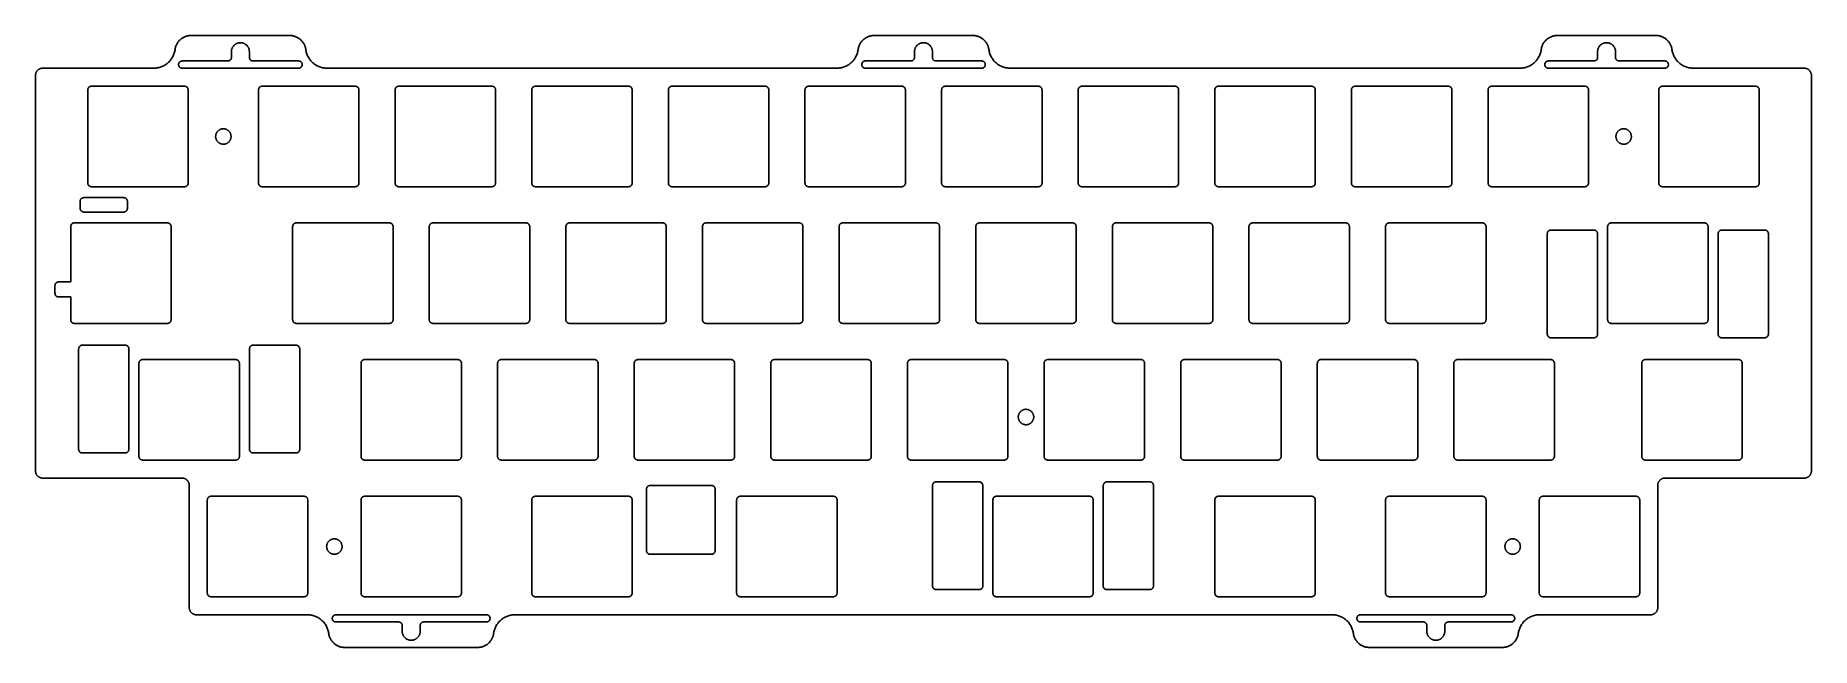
# Model space of a CAD drawing. Header units: millimetres. Extents: x -3282 to -3034, y -19 to 66.
import ezdxf

# ---------------------------------------------------------------- set-up
doc = ezdxf.new("R2010")
doc.units = ezdxf.units.MM
doc.layers.add('默认', color=7, linetype='Continuous', true_color=0xffffff)

msp = doc.modelspace()

# ---------------------------------------------------------------- linework, layer by layer
at = {"layer": '默认'}
for p, q in [((-3275.82, 43.08), (-3275.82, 42.08)), ((-3269.74, 43.58), (-3275.32, 43.58)), ((-3269.24, 42.08), (-3269.24, 43.08)), ((-3275.32, 41.58), (-3269.74, 41.58)), ((-3279.33, 31.34), (-3279.33, 30.24)), ((-3278.28, 31.84), (-3278.83, 31.84)), ((-3278.83, 29.74), (-3278.28, 29.74)), ((-3277.14, 31.84), (-3278.28, 31.84)), ((-3278.28, 29.74), (-3277.14, 29.74))]:
    msp.add_line(p, q, dxfattribs=at)
for points in [[(-3196.85, 2.96), (-3196.85, -5.62)], [(-3187.78, 3.46), (-3196.35, 3.46)], [(-3187.28, -5.62), (-3187.28, 2.96)], [(-3198.85, -11.54), (-3198.85, 1.46)], [(-3170.28, -11.54), (-3170.28, 1.46)], [(-3196.35, -6.12), (-3187.78, -6.12)]]:
    msp.add_lwpolyline(points, dxfattribs=at)
for points, weights in [([(-3262.59, 64.23), (-3262.33, 66.18), (-3260.36, 66.18)], [1, 0.752772652709, 1]), ([(-3246.59, 66.18), (-3244.63, 66.18), (-3244.36, 64.23)], [1, 0.752772652709, 1]), ([(-3167.34, 64.23), (-3167.08, 66.18), (-3165.11, 66.18)], [1, 0.752772652709, 1]), ([(-3151.34, 66.18), (-3149.38, 66.18), (-3149.11, 64.23)], [1, 0.752772652709, 1]), ([(-3072.09, 64.23), (-3071.83, 66.18), (-3069.86, 66.18)], [1, 0.752772652709, 1]), ([(-3056.09, 66.18), (-3054.13, 66.18), (-3053.86, 64.23)], [1, 0.752772652709, 1]), ([(-3265.56, 61.63), (-3262.94, 61.63), (-3262.59, 64.23)], [1, 0.752772652709, 1]), ([(-3254.73, 63.13), (-3254.73, 62.63), (-3255.23, 62.63)], [1, 0.707106781187, 1]), ([(-3251.73, 62.63), (-3252.23, 62.63), (-3252.23, 63.13)], [1, 0.707106781187, 1]), ([(-3244.36, 64.23), (-3244.01, 61.63), (-3241.39, 61.63)], [1, 0.752772652709, 1]), ([(-3170.31, 61.63), (-3167.69, 61.63), (-3167.34, 64.23)], [1, 0.752772652709, 1]), ([(-3159.48, 63.13), (-3159.48, 62.63), (-3159.98, 62.63)], [1, 0.707106781187, 1]), ([(-3156.48, 62.63), (-3156.98, 62.63), (-3156.98, 63.13)], [1, 0.707106781187, 1]), ([(-3149.11, 64.23), (-3148.76, 61.63), (-3146.14, 61.63)], [1, 0.752772652709, 1]), ([(-3075.06, 61.63), (-3072.44, 61.63), (-3072.09, 64.23)], [1, 0.752772652709, 1]), ([(-3064.23, 63.13), (-3064.23, 62.63), (-3064.73, 62.63)], [1, 0.707106781186, 1]), ([(-3061.23, 62.63), (-3061.73, 62.63), (-3061.73, 63.13)], [1, 0.707106781187, 1]), ([(-3053.86, 64.23), (-3053.51, 61.63), (-3050.89, 61.63)], [1, 0.752772652709, 1]), ([(-3282.05, 60.63), (-3282.05, 61.63), (-3281.05, 61.63)], [1, 0.707106781187, 1]), ([(-3035.41, 61.63), (-3034.41, 61.63), (-3034.41, 60.63)], [1, 0.707106781187, 1]), ([(-3274.26, 59.11), (-3274.76, 59.11), (-3274.76, 58.61)], [1, 0.707106781186, 1]), ([(-3260.76, 58.61), (-3260.76, 59.11), (-3261.26, 59.11)], [1, 0.707106781187, 1]), ([(-3250.45, 59.11), (-3250.95, 59.11), (-3250.95, 58.61)], [1, 0.707106781187, 1]), ([(-3236.95, 58.61), (-3236.95, 59.11), (-3237.45, 59.11)], [1, 0.707106781186, 1]), ([(-3231.4, 59.11), (-3231.9, 59.11), (-3231.9, 58.61)], [1, 0.707106781187, 1]), ([(-3217.9, 58.61), (-3217.9, 59.11), (-3218.4, 59.11)], [1, 0.707106781186, 1]), ([(-3212.35, 59.11), (-3212.85, 59.11), (-3212.85, 58.61)], [1, 0.707106781186, 1]), ([(-3198.85, 58.61), (-3198.85, 59.11), (-3199.35, 59.11)], [1, 0.707106781187, 1]), ([(-3193.3, 59.11), (-3193.8, 59.11), (-3193.8, 58.61)], [1, 0.707106781187, 1]), ([(-3179.8, 58.61), (-3179.8, 59.11), (-3180.3, 59.11)], [1, 0.707106781186, 1]), ([(-3174.25, 59.11), (-3174.75, 59.11), (-3174.75, 58.61)], [1, 0.707106781186, 1]), ([(-3160.75, 58.61), (-3160.75, 59.11), (-3161.25, 59.11)], [1, 0.707106781187, 1]), ([(-3155.2, 59.11), (-3155.7, 59.11), (-3155.7, 58.61)], [1, 0.707106781186, 1]), ([(-3141.7, 58.61), (-3141.7, 59.11), (-3142.2, 59.11)], [1, 0.707106781186, 1]), ([(-3136.15, 59.11), (-3136.65, 59.11), (-3136.65, 58.61)], [1, 0.707106781187, 1]), ([(-3122.65, 58.61), (-3122.65, 59.11), (-3123.15, 59.11)], [1, 0.707106781187, 1]), ([(-3117.1, 59.11), (-3117.6, 59.11), (-3117.6, 58.61)], [1, 0.707106781186, 1]), ([(-3103.6, 58.61), (-3103.6, 59.11), (-3104.1, 59.11)], [1, 0.707106781186, 1]), ([(-3098.05, 59.11), (-3098.55, 59.11), (-3098.55, 58.61)], [1, 0.707106781186, 1]), ([(-3084.55, 58.61), (-3084.55, 59.11), (-3085.05, 59.11)], [1, 0.707106781186, 1]), ([(-3079, 59.11), (-3079.5, 59.11), (-3079.5, 58.61)], [1, 0.707106781186, 1]), ([(-3065.5, 58.61), (-3065.5, 59.11), (-3066, 59.11)], [1, 0.707106781186, 1]), ([(-3055.19, 59.11), (-3055.69, 59.11), (-3055.69, 58.61)], [1, 0.707106781186, 1]), ([(-3041.69, 58.61), (-3041.69, 59.11), (-3042.19, 59.11)], [1, 0.707106781186, 1]), ([(-3274.76, 45.61), (-3274.76, 45.11), (-3274.26, 45.11)], [1, 0.707106781186, 1]), ([(-3261.26, 45.11), (-3260.76, 45.11), (-3260.76, 45.61)], [1, 0.707106781187, 1]), ([(-3250.95, 45.61), (-3250.95, 45.11), (-3250.45, 45.11)], [1, 0.707106781187, 1]), ([(-3237.45, 45.11), (-3236.95, 45.11), (-3236.95, 45.61)], [1, 0.707106781187, 1]), ([(-3231.9, 45.61), (-3231.9, 45.11), (-3231.4, 45.11)], [1, 0.707106781186, 1]), ([(-3218.4, 45.11), (-3217.9, 45.11), (-3217.9, 45.61)], [1, 0.707106781187, 1]), ([(-3212.85, 45.61), (-3212.85, 45.11), (-3212.35, 45.11)], [1, 0.707106781187, 1]), ([(-3199.35, 45.11), (-3198.85, 45.11), (-3198.85, 45.61)], [1, 0.707106781186, 1]), ([(-3193.8, 45.61), (-3193.8, 45.11), (-3193.3, 45.11)], [1, 0.707106781186, 1]), ([(-3180.3, 45.11), (-3179.8, 45.11), (-3179.8, 45.61)], [1, 0.707106781187, 1]), ([(-3174.75, 45.61), (-3174.75, 45.11), (-3174.25, 45.11)], [1, 0.707106781187, 1]), ([(-3161.25, 45.11), (-3160.75, 45.11), (-3160.75, 45.61)], [1, 0.707106781187, 1]), ([(-3155.7, 45.61), (-3155.7, 45.11), (-3155.2, 45.11)], [1, 0.707106781186, 1]), ([(-3142.2, 45.11), (-3141.7, 45.11), (-3141.7, 45.61)], [1, 0.707106781186, 1]), ([(-3136.65, 45.61), (-3136.65, 45.11), (-3136.15, 45.11)], [1, 0.707106781187, 1]), ([(-3123.15, 45.11), (-3122.65, 45.11), (-3122.65, 45.61)], [1, 0.707106781187, 1]), ([(-3117.6, 45.61), (-3117.6, 45.11), (-3117.1, 45.11)], [1, 0.707106781186, 1]), ([(-3104.1, 45.11), (-3103.6, 45.11), (-3103.6, 45.61)], [1, 0.707106781187, 1]), ([(-3098.55, 45.61), (-3098.55, 45.11), (-3098.05, 45.11)], [1, 0.707106781186, 1]), ([(-3085.05, 45.11), (-3084.55, 45.11), (-3084.55, 45.61)], [1, 0.707106781186, 1]), ([(-3079.5, 45.61), (-3079.5, 45.11), (-3079, 45.11)], [1, 0.707106781187, 1]), ([(-3066, 45.11), (-3065.5, 45.11), (-3065.5, 45.61)], [1, 0.707106781186, 1]), ([(-3055.69, 45.61), (-3055.69, 45.11), (-3055.19, 45.11)], [1, 0.707106781187, 1]), ([(-3042.19, 45.11), (-3041.69, 45.11), (-3041.69, 45.61)], [1, 0.707106781186, 1]), ([(-3275.32, 43.58), (-3275.82, 43.58), (-3275.82, 43.08)], [1, 0.707106781187, 1]), ([(-3269.24, 43.08), (-3269.24, 43.58), (-3269.74, 43.58)], [1, 0.707106781187, 1]), ([(-3276.64, 40.06), (-3277.14, 40.06), (-3277.14, 39.56)], [1, 0.707106781186, 1]), ([(-3275.82, 42.08), (-3275.82, 41.58), (-3275.32, 41.58)], [1, 0.707106781187, 1]), ([(-3269.74, 41.58), (-3269.24, 41.58), (-3269.24, 42.08)], [1, 0.707106781186, 1]), ([(-3263.14, 39.56), (-3263.14, 40.06), (-3263.64, 40.06)], [1, 0.707106781187, 1]), ([(-3245.69, 40.06), (-3246.19, 40.06), (-3246.19, 39.56)], [1, 0.707106781186, 1]), ([(-3232.19, 39.56), (-3232.19, 40.06), (-3232.69, 40.06)], [1, 0.707106781187, 1]), ([(-3226.64, 40.06), (-3227.14, 40.06), (-3227.14, 39.56)], [1, 0.707106781187, 1]), ([(-3213.14, 39.56), (-3213.14, 40.06), (-3213.64, 40.06)], [1, 0.707106781187, 1]), ([(-3207.59, 40.06), (-3208.09, 40.06), (-3208.09, 39.56)], [1, 0.707106781187, 1]), ([(-3194.09, 39.56), (-3194.09, 40.06), (-3194.59, 40.06)], [1, 0.707106781187, 1]), ([(-3188.54, 40.06), (-3189.04, 40.06), (-3189.04, 39.56)], [1, 0.707106781186, 1]), ([(-3175.04, 39.56), (-3175.04, 40.06), (-3175.54, 40.06)], [1, 0.707106781187, 1]), ([(-3169.49, 40.06), (-3169.99, 40.06), (-3169.99, 39.56)], [1, 0.707106781186, 1]), ([(-3155.99, 39.56), (-3155.99, 40.06), (-3156.49, 40.06)], [1, 0.707106781186, 1]), ([(-3150.44, 40.06), (-3150.94, 40.06), (-3150.94, 39.56)], [1, 0.707106781186, 1]), ([(-3136.94, 39.56), (-3136.94, 40.06), (-3137.44, 40.06)], [1, 0.707106781187, 1]), ([(-3131.39, 40.06), (-3131.89, 40.06), (-3131.89, 39.56)], [1, 0.707106781186, 1]), ([(-3117.89, 39.56), (-3117.89, 40.06), (-3118.39, 40.06)], [1, 0.707106781188, 1]), ([(-3112.34, 40.06), (-3112.84, 40.06), (-3112.84, 39.56)], [1, 0.707106781187, 1]), ([(-3098.84, 39.56), (-3098.84, 40.06), (-3099.34, 40.06)], [1, 0.707106781187, 1]), ([(-3093.29, 40.06), (-3093.79, 40.06), (-3093.79, 39.56)], [1, 0.707106781186, 1]), ([(-3079.79, 39.56), (-3079.79, 40.06), (-3080.29, 40.06)], [1, 0.707106781187, 1]), ([(-3062.33, 40.06), (-3062.83, 40.06), (-3062.83, 39.56)], [1, 0.707106781186, 1]), ([(-3048.83, 39.56), (-3048.83, 40.06), (-3049.33, 40.06)], [1, 0.707106781187, 1]), ([(-3070.74, 39.07), (-3071.24, 39.07), (-3071.24, 38.57)], [1, 0.707106781187, 1]), ([(-3064.24, 38.57), (-3064.25, 39.07), (-3064.75, 39.07)], [1, 0.707106781187, 1]), ([(-3047.42, 38.57), (-3047.42, 39.07), (-3046.92, 39.07)], [1, 0.707106781187, 1]), ([(-3040.92, 39.07), (-3040.42, 39.07), (-3040.42, 38.57)], [1, 0.707106781187, 1]), ([(-3278.83, 31.84), (-3279.33, 31.84), (-3279.33, 31.34)], [1, 0.707106781187, 1]), ([(-3279.33, 30.24), (-3279.33, 29.74), (-3278.83, 29.74)], [1, 0.707106781187, 1]), ([(-3277.14, 26.56), (-3277.14, 26.06), (-3276.64, 26.06)], [1, 0.707106781186, 1]), ([(-3263.64, 26.06), (-3263.14, 26.06), (-3263.14, 26.56)], [1, 0.707106781187, 1]), ([(-3246.19, 26.56), (-3246.19, 26.06), (-3245.69, 26.06)], [1, 0.707106781186, 1]), ([(-3232.69, 26.06), (-3232.19, 26.06), (-3232.19, 26.56)], [1, 0.707106781187, 1]), ([(-3227.14, 26.56), (-3227.14, 26.06), (-3226.64, 26.06)], [1, 0.707106781186, 1]), ([(-3213.64, 26.06), (-3213.14, 26.06), (-3213.14, 26.56)], [1, 0.707106781187, 1]), ([(-3208.09, 26.56), (-3208.09, 26.06), (-3207.59, 26.06)], [1, 0.707106781187, 1]), ([(-3194.59, 26.06), (-3194.09, 26.06), (-3194.09, 26.56)], [1, 0.707106781186, 1]), ([(-3189.04, 26.56), (-3189.04, 26.06), (-3188.54, 26.06)], [1, 0.707106781186, 1]), ([(-3175.54, 26.06), (-3175.04, 26.06), (-3175.04, 26.56)], [1, 0.707106781187, 1]), ([(-3169.99, 26.56), (-3169.99, 26.06), (-3169.49, 26.06)], [1, 0.707106781186, 1]), ([(-3156.49, 26.06), (-3155.99, 26.06), (-3155.99, 26.56)], [1, 0.707106781185, 1]), ([(-3150.94, 26.56), (-3150.94, 26.06), (-3150.44, 26.06)], [1, 0.707106781186, 1]), ([(-3137.44, 26.06), (-3136.94, 26.06), (-3136.94, 26.56)], [1, 0.707106781186, 1]), ([(-3131.89, 26.56), (-3131.89, 26.06), (-3131.39, 26.06)], [1, 0.707106781187, 1]), ([(-3118.39, 26.06), (-3117.89, 26.06), (-3117.89, 26.56)], [1, 0.707106781188, 1]), ([(-3112.84, 26.56), (-3112.84, 26.06), (-3112.34, 26.06)], [1, 0.707106781185, 1]), ([(-3099.34, 26.06), (-3098.84, 26.06), (-3098.84, 26.56)], [1, 0.707106781187, 1]), ([(-3093.79, 26.56), (-3093.79, 26.06), (-3093.29, 26.06)], [1, 0.707106781186, 1]), ([(-3080.29, 26.06), (-3079.79, 26.06), (-3079.79, 26.56)], [1, 0.707106781187, 1]), ([(-3062.83, 26.56), (-3062.83, 26.06), (-3062.33, 26.06)], [1, 0.707106781186, 1]), ([(-3049.33, 26.06), (-3048.83, 26.06), (-3048.83, 26.56)], [1, 0.707106781187, 1]), ([(-3269.53, 23.02), (-3269.03, 23.02), (-3269.03, 22.52)], [1, 0.707106781187, 1]), ([(-3251.71, 23.02), (-3252.21, 23.02), (-3252.21, 22.52)], [1, 0.707106781187, 1]), ([(-3064.74, 24.05), (-3064.24, 24.05), (-3064.24, 24.55)], [1, 0.707106781187, 1]), ([(-3046.92, 24.05), (-3047.42, 24.05), (-3047.42, 24.55)], [1, 0.707106781187, 1]), ([(-3267.12, 21.01), (-3267.62, 21.01), (-3267.62, 20.51)], [1, 0.707106781187, 1]), ([(-3253.62, 20.51), (-3253.62, 21.01), (-3254.12, 21.01)], [1, 0.707106781186, 1]), ([(-3236.16, 21.01), (-3236.66, 21.01), (-3236.66, 20.51)], [1, 0.707106781187, 1]), ([(-3222.66, 20.51), (-3222.66, 21.01), (-3223.16, 21.01)], [1, 0.707106781186, 1]), ([(-3217.11, 21.01), (-3217.61, 21.01), (-3217.61, 20.51)], [1, 0.707106781187, 1]), ([(-3203.61, 20.51), (-3203.61, 21.01), (-3204.11, 21.01)], [1, 0.707106781187, 1]), ([(-3198.06, 21.01), (-3198.56, 21.01), (-3198.56, 20.51)], [1, 0.707106781187, 1]), ([(-3184.56, 20.51), (-3184.56, 21.01), (-3185.06, 21.01)], [1, 0.707106781188, 1]), ([(-3179.01, 21.01), (-3179.51, 21.01), (-3179.51, 20.51)], [1, 0.707106781186, 1]), ([(-3165.51, 20.51), (-3165.51, 21.01), (-3166.01, 21.01)], [1, 0.707106781187, 1]), ([(-3159.96, 21.01), (-3160.46, 21.01), (-3160.46, 20.51)], [1, 0.707106781187, 1]), ([(-3146.46, 20.51), (-3146.46, 21.01), (-3146.96, 21.01)], [1, 0.707106781187, 1]), ([(-3140.91, 21.01), (-3141.41, 21.01), (-3141.41, 20.51)], [1, 0.707106781186, 1]), ([(-3127.41, 20.51), (-3127.41, 21.01), (-3127.91, 21.01)], [1, 0.707106781187, 1]), ([(-3121.86, 21.01), (-3122.36, 21.01), (-3122.36, 20.51)], [1, 0.707106781186, 1]), ([(-3108.36, 20.51), (-3108.36, 21.01), (-3108.86, 21.01)], [1, 0.707106781188, 1]), ([(-3102.81, 21.01), (-3103.31, 21.01), (-3103.31, 20.51)], [1, 0.707106781187, 1]), ([(-3089.31, 20.51), (-3089.31, 21.01), (-3089.81, 21.01)], [1, 0.707106781186, 1]), ([(-3083.76, 21.01), (-3084.26, 21.01), (-3084.26, 20.51)], [1, 0.707106781186, 1]), ([(-3070.26, 20.51), (-3070.26, 21.01), (-3070.76, 21.01)], [1, 0.707106781186, 1]), ([(-3057.57, 21.01), (-3058.07, 21.01), (-3058.07, 20.51)], [1, 0.707106781186, 1]), ([(-3044.07, 20.51), (-3044.07, 21.01), (-3044.57, 21.01)], [1, 0.707106781186, 1]), ([(-3275.53, 8), (-3276.03, 8), (-3276.03, 8.5)], [1, 0.707106781187, 1]), ([(-3269.03, 8.5), (-3269.04, 8), (-3269.54, 8)], [1, 0.707106781187, 1]), ([(-3267.62, 7.51), (-3267.62, 7.01), (-3267.12, 7.01)], [1, 0.707106781187, 1]), ([(-3254.12, 7.01), (-3253.62, 7.01), (-3253.62, 7.51)], [1, 0.707106781186, 1]), ([(-3252.21, 8.5), (-3252.21, 8), (-3251.71, 8)], [1, 0.707106781187, 1]), ([(-3245.71, 8), (-3245.21, 8), (-3245.21, 8.5)], [1, 0.707106781187, 1]), ([(-3236.66, 7.51), (-3236.66, 7.01), (-3236.16, 7.01)], [1, 0.707106781186, 1]), ([(-3223.16, 7.01), (-3222.66, 7.01), (-3222.66, 7.51)], [1, 0.707106781186, 1]), ([(-3217.61, 7.51), (-3217.61, 7.01), (-3217.11, 7.01)], [1, 0.707106781186, 1]), ([(-3204.11, 7.01), (-3203.61, 7.01), (-3203.61, 7.51)], [1, 0.707106781186, 1]), ([(-3198.56, 7.51), (-3198.56, 7.01), (-3198.06, 7.01)], [1, 0.707106781186, 1]), ([(-3185.06, 7.01), (-3184.56, 7.01), (-3184.56, 7.51)], [1, 0.707106781186, 1]), ([(-3179.51, 7.51), (-3179.51, 7.01), (-3179.01, 7.01)], [1, 0.707106781186, 1]), ([(-3166.01, 7.01), (-3165.51, 7.01), (-3165.51, 7.51)], [1, 0.707106781186, 1]), ([(-3160.46, 7.51), (-3160.46, 7.01), (-3159.96, 7.01)], [1, 0.707106781186, 1]), ([(-3146.96, 7.01), (-3146.46, 7.01), (-3146.46, 7.51)], [1, 0.707106781186, 1]), ([(-3141.41, 7.51), (-3141.41, 7.01), (-3140.91, 7.01)], [1, 0.707106781186, 1]), ([(-3127.91, 7.01), (-3127.41, 7.01), (-3127.41, 7.51)], [1, 0.707106781186, 1]), ([(-3122.36, 7.51), (-3122.36, 7.01), (-3121.86, 7.01)], [1, 0.707106781185, 1]), ([(-3108.86, 7.01), (-3108.36, 7.01), (-3108.36, 7.51)], [1, 0.707106781186, 1]), ([(-3103.31, 7.51), (-3103.31, 7.01), (-3102.81, 7.01)], [1, 0.707106781186, 1]), ([(-3089.81, 7.01), (-3089.31, 7.01), (-3089.31, 7.51)], [1, 0.707106781186, 1]), ([(-3084.26, 7.51), (-3084.26, 7.01), (-3083.76, 7.01)], [1, 0.707106781186, 1]), ([(-3070.76, 7.01), (-3070.26, 7.01), (-3070.26, 7.51)], [1, 0.707106781186, 1]), ([(-3058.07, 7.51), (-3058.07, 7.01), (-3057.57, 7.01)], [1, 0.707106781186, 1]), ([(-3044.57, 7.01), (-3044.07, 7.01), (-3044.07, 7.51)], [1, 0.707106781186, 1]), ([(-3281.05, 4.49), (-3282.05, 4.49), (-3282.05, 5.49)], [1, 0.707106781187, 1]), ([(-3034.41, 5.49), (-3034.41, 4.49), (-3035.41, 4.49)], [1, 0.707106781187, 1]), ([(-3260.61, 3.49), (-3260.61, 4.49), (-3261.61, 4.49)], [1, 0.707106781187, 1]), ([(-3196.35, 3.46), (-3196.85, 3.46), (-3196.85, 2.96)], [1, 0.707106781187, 1]), ([(-3187.28, 2.96), (-3187.28, 3.46), (-3187.78, 3.46)], [1, 0.707106781187, 1]), ([(-3156.96, 3.47), (-3156.96, 3.97), (-3156.46, 3.97)], [1, 0.707106781187, 1]), ([(-3126.16, 3.47), (-3126.16, 3.97), (-3126.66, 3.97)], [1, 0.707106781187, 1]), ([(-3054.84, 4.49), (-3055.84, 4.49), (-3055.84, 3.49)], [1, 0.707106781187, 1]), ([(-3257.59, 1.96), (-3258.09, 1.96), (-3258.09, 1.46)], [1, 0.707106781186, 1]), ([(-3244.09, 1.46), (-3244.09, 1.96), (-3244.59, 1.96)], [1, 0.707106781187, 1]), ([(-3236.16, 1.96), (-3236.66, 1.96), (-3236.66, 1.46)], [1, 0.707106781186, 1]), ([(-3222.66, 1.46), (-3222.66, 1.96), (-3223.16, 1.96)], [1, 0.707106781187, 1]), ([(-3212.35, 1.96), (-3212.85, 1.96), (-3212.85, 1.46)], [1, 0.707106781186, 1]), ([(-3198.85, 1.46), (-3198.85, 1.96), (-3199.35, 1.96)], [1, 0.707106781187, 1]), ([(-3183.78, 1.96), (-3184.28, 1.96), (-3184.28, 1.46)], [1, 0.707106781186, 1]), ([(-3170.28, 1.46), (-3170.28, 1.96), (-3170.78, 1.96)], [1, 0.707106781187, 1]), ([(-3148.06, 1.96), (-3148.56, 1.96), (-3148.56, 1.46)], [1, 0.707106781186, 1]), ([(-3134.56, 1.46), (-3134.56, 1.96), (-3135.06, 1.96)], [1, 0.707106781187, 1]), ([(-3117.1, 1.96), (-3117.6, 1.96), (-3117.6, 1.46)], [1, 0.707106781186, 1]), ([(-3103.6, 1.46), (-3103.6, 1.96), (-3104.1, 1.96)], [1, 0.707106781187, 1]), ([(-3093.29, 1.96), (-3093.79, 1.96), (-3093.79, 1.46)], [1, 0.707106781186, 1]), ([(-3079.79, 1.46), (-3079.79, 1.96), (-3080.29, 1.96)], [1, 0.707106781187, 1]), ([(-3071.86, 1.96), (-3072.36, 1.96), (-3072.36, 1.46)], [1, 0.707106781186, 1]), ([(-3058.36, 1.46), (-3058.36, 1.96), (-3058.86, 1.96)], [1, 0.707106781187, 1]), ([(-3196.85, -5.62), (-3196.85, -6.12), (-3196.35, -6.12)], [1, 0.707106781187, 1]), ([(-3187.78, -6.12), (-3187.28, -6.12), (-3187.28, -5.62)], [1, 0.707106781187, 1]), ([(-3258.09, -11.54), (-3258.09, -12.04), (-3257.59, -12.04)], [1, 0.707106781186, 1]), ([(-3244.59, -12.04), (-3244.09, -12.04), (-3244.09, -11.54)], [1, 0.707106781187, 1]), ([(-3236.66, -11.54), (-3236.66, -12.04), (-3236.16, -12.04)], [1, 0.707106781186, 1]), ([(-3223.16, -12.04), (-3222.66, -12.04), (-3222.66, -11.54)], [1, 0.707106781187, 1]), ([(-3212.85, -11.54), (-3212.85, -12.04), (-3212.35, -12.04)], [1, 0.707106781186, 1]), ([(-3199.35, -12.04), (-3198.85, -12.04), (-3198.85, -11.54)], [1, 0.707106781187, 1]), ([(-3184.28, -11.54), (-3184.28, -12.04), (-3183.78, -12.04)], [1, 0.707106781186, 1]), ([(-3170.78, -12.04), (-3170.28, -12.04), (-3170.28, -11.54)], [1, 0.707106781187, 1]), ([(-3156.46, -11.05), (-3156.96, -11.05), (-3156.96, -10.55)], [1, 0.707106781187, 1]), ([(-3149.96, -10.55), (-3149.96, -11.05), (-3150.46, -11.05)], [1, 0.707106781187, 1]), ([(-3148.56, -11.54), (-3148.56, -12.04), (-3148.06, -12.04)], [1, 0.707106781186, 1]), ([(-3135.06, -12.04), (-3134.56, -12.04), (-3134.56, -11.54)], [1, 0.707106781187, 1]), ([(-3133.16, -10.55), (-3133.16, -11.05), (-3132.66, -11.05)], [1, 0.707106781187, 1]), ([(-3126.66, -11.05), (-3126.16, -11.05), (-3126.16, -10.55)], [1, 0.707106781187, 1]), ([(-3117.6, -11.54), (-3117.6, -12.04), (-3117.1, -12.04)], [1, 0.707106781186, 1]), ([(-3104.1, -12.04), (-3103.6, -12.04), (-3103.6, -11.54)], [1, 0.707106781187, 1]), ([(-3093.79, -11.54), (-3093.79, -12.04), (-3093.29, -12.04)], [1, 0.707106781186, 1]), ([(-3080.29, -12.04), (-3079.79, -12.04), (-3079.79, -11.54)], [1, 0.707106781187, 1]), ([(-3072.36, -11.54), (-3072.36, -12.04), (-3071.86, -12.04)], [1, 0.707106781186, 1]), ([(-3058.86, -12.04), (-3058.36, -12.04), (-3058.36, -11.54)], [1, 0.707106781187, 1]), ([(-3259.61, -14.56), (-3260.61, -14.56), (-3260.61, -13.56)], [1, 0.707106781187, 1]), ([(-3241.16, -17.16), (-3241.51, -14.56), (-3244.13, -14.56)], [1, 0.752772652709, 1]), ([(-3215.2, -14.56), (-3217.82, -14.56), (-3218.17, -17.16)], [1, 0.752772652709, 1]), ([(-3098.28, -17.16), (-3098.63, -14.56), (-3101.26, -14.56)], [1, 0.752772652709, 1]), ([(-3072.32, -14.56), (-3074.94, -14.56), (-3075.29, -17.16)], [1, 0.752772652709, 1]), ([(-3055.84, -13.56), (-3055.84, -14.56), (-3056.84, -14.56)], [1, 0.707106781187, 1]), ([(-3238.93, -19.11), (-3240.9, -19.11), (-3241.16, -17.16)], [1, 0.752772652709, 1]), ([(-3231.41, -15.56), (-3230.91, -15.56), (-3230.91, -16.06)], [1, 0.707106781187, 1]), ([(-3228.41, -16.06), (-3228.41, -15.56), (-3227.91, -15.56)], [1, 0.707106781187, 1]), ([(-3218.17, -17.16), (-3218.43, -19.11), (-3220.4, -19.11)], [1, 0.752772652709, 1]), ([(-3096.05, -19.11), (-3098.02, -19.11), (-3098.28, -17.16)], [1, 0.752772652709, 1]), ([(-3088.54, -15.56), (-3088.04, -15.56), (-3088.04, -16.06)], [1, 0.707106781187, 1]), ([(-3085.54, -16.06), (-3085.54, -15.56), (-3085.04, -15.56)], [1, 0.707106781187, 1]), ([(-3075.29, -17.16), (-3075.56, -19.11), (-3077.52, -19.11)], [1, 0.752772652709, 1])]:
    msp.add_rational_spline(points, weights, degree=2, dxfattribs=at)
for points in [[(-3260.36, 66.18), (-3253.48, 66.18), (-3246.59, 66.18)], [(-3165.11, 66.18), (-3158.23, 66.18), (-3151.34, 66.18)], [(-3069.86, 66.18), (-3062.98, 66.18), (-3056.09, 66.18)], [(-3255.23, 62.63), (-3258.41, 62.63), (-3261.6, 62.63)], [(-3254.73, 63.93), (-3254.73, 63.53), (-3254.73, 63.13)], [(-3252.23, 63.13), (-3252.23, 63.53), (-3252.23, 63.93)], [(-3245.35, 62.63), (-3248.54, 62.63), (-3251.73, 62.63)], [(-3159.98, 62.63), (-3163.16, 62.63), (-3166.35, 62.63)], [(-3159.48, 63.93), (-3159.48, 63.53), (-3159.48, 63.13)], [(-3156.98, 63.13), (-3156.98, 63.53), (-3156.98, 63.93)], [(-3150.1, 62.63), (-3153.29, 62.63), (-3156.48, 62.63)], [(-3064.73, 62.63), (-3067.91, 62.63), (-3071.1, 62.63)], [(-3064.23, 63.93), (-3064.23, 63.53), (-3064.23, 63.13)], [(-3061.73, 63.13), (-3061.73, 63.53), (-3061.73, 63.93)], [(-3054.85, 62.63), (-3058.04, 62.63), (-3061.23, 62.63)], [(-3282.05, 5.49), (-3282.05, 33.06), (-3282.05, 60.63)], [(-3281.05, 61.63), (-3279.75, 61.63), (-3265.56, 61.63)], [(-3261.6, 61.63), (-3253.48, 61.63), (-3245.35, 61.63)], [(-3241.39, 61.63), (-3210.62, 61.63), (-3170.31, 61.63)], [(-3166.35, 61.63), (-3158.23, 61.63), (-3150.1, 61.63)], [(-3146.14, 61.63), (-3105.88, 61.63), (-3075.06, 61.63)], [(-3071.1, 61.63), (-3062.98, 61.63), (-3054.85, 61.63)], [(-3050.89, 61.63), (-3041.7, 61.63), (-3035.41, 61.63)], [(-3034.41, 60.63), (-3034.41, 33.06), (-3034.41, 5.49)], [(-3274.76, 58.61), (-3274.76, 52.11), (-3274.76, 45.61)], [(-3261.26, 59.11), (-3267.76, 59.11), (-3274.26, 59.11)], [(-3260.76, 45.61), (-3260.76, 52.11), (-3260.76, 58.61)], [(-3250.95, 58.61), (-3250.95, 52.11), (-3250.95, 45.61)], [(-3237.45, 59.11), (-3243.95, 59.11), (-3250.45, 59.11)], [(-3236.95, 45.61), (-3236.95, 52.11), (-3236.95, 58.61)], [(-3231.9, 58.61), (-3231.9, 52.11), (-3231.9, 45.61)], [(-3218.4, 59.11), (-3224.9, 59.11), (-3231.4, 59.11)], [(-3217.9, 45.61), (-3217.9, 52.11), (-3217.9, 58.61)], [(-3212.85, 58.61), (-3212.85, 52.11), (-3212.85, 45.61)], [(-3199.35, 59.11), (-3205.85, 59.11), (-3212.35, 59.11)], [(-3198.85, 45.61), (-3198.85, 52.11), (-3198.85, 58.61)], [(-3193.8, 58.61), (-3193.8, 52.11), (-3193.8, 45.61)], [(-3180.3, 59.11), (-3186.8, 59.11), (-3193.3, 59.11)], [(-3179.8, 45.61), (-3179.8, 52.11), (-3179.8, 58.61)], [(-3174.75, 58.61), (-3174.75, 52.11), (-3174.75, 45.61)], [(-3161.25, 59.11), (-3167.75, 59.11), (-3174.25, 59.11)], [(-3160.75, 45.61), (-3160.75, 52.11), (-3160.75, 58.61)], [(-3155.7, 58.61), (-3155.7, 52.11), (-3155.7, 45.61)], [(-3142.2, 59.11), (-3148.7, 59.11), (-3155.2, 59.11)], [(-3141.7, 45.61), (-3141.7, 52.11), (-3141.7, 58.61)], [(-3136.65, 58.61), (-3136.65, 52.11), (-3136.65, 45.61)], [(-3123.15, 59.11), (-3129.65, 59.11), (-3136.15, 59.11)], [(-3122.65, 45.61), (-3122.65, 52.11), (-3122.65, 58.61)], [(-3117.6, 58.61), (-3117.6, 52.11), (-3117.6, 45.61)], [(-3104.1, 59.11), (-3110.6, 59.11), (-3117.1, 59.11)], [(-3103.6, 45.61), (-3103.6, 52.11), (-3103.6, 58.61)], [(-3098.55, 58.61), (-3098.55, 52.11), (-3098.55, 45.61)], [(-3085.05, 59.11), (-3091.55, 59.11), (-3098.05, 59.11)], [(-3084.55, 45.61), (-3084.55, 52.11), (-3084.55, 58.61)], [(-3079.5, 58.61), (-3079.5, 52.11), (-3079.5, 45.61)], [(-3066, 59.11), (-3072.5, 59.11), (-3079, 59.11)], [(-3065.5, 45.61), (-3065.5, 52.11), (-3065.5, 58.61)], [(-3055.69, 58.61), (-3055.69, 52.11), (-3055.69, 45.61)], [(-3042.19, 59.11), (-3048.69, 59.11), (-3055.19, 59.11)], [(-3041.69, 45.61), (-3041.69, 52.11), (-3041.69, 58.61)], [(-3274.26, 45.11), (-3267.76, 45.11), (-3261.26, 45.11)], [(-3250.45, 45.11), (-3243.95, 45.11), (-3237.45, 45.11)], [(-3231.4, 45.11), (-3224.9, 45.11), (-3218.4, 45.11)], [(-3212.35, 45.11), (-3205.85, 45.11), (-3199.35, 45.11)], [(-3193.3, 45.11), (-3186.8, 45.11), (-3180.3, 45.11)], [(-3174.25, 45.11), (-3167.75, 45.11), (-3161.25, 45.11)], [(-3155.2, 45.11), (-3148.7, 45.11), (-3142.2, 45.11)], [(-3136.15, 45.11), (-3129.65, 45.11), (-3123.15, 45.11)], [(-3117.1, 45.11), (-3110.6, 45.11), (-3104.1, 45.11)], [(-3098.05, 45.11), (-3091.55, 45.11), (-3085.05, 45.11)], [(-3079, 45.11), (-3072.5, 45.11), (-3066, 45.11)], [(-3055.19, 45.11), (-3048.69, 45.11), (-3042.19, 45.11)], [(-3263.64, 40.06), (-3269.07, 40.06), (-3276.64, 40.06)], [(-3232.69, 40.06), (-3239.19, 40.06), (-3245.69, 40.06)], [(-3213.64, 40.06), (-3220.14, 40.06), (-3226.64, 40.06)], [(-3194.59, 40.06), (-3201.09, 40.06), (-3207.59, 40.06)], [(-3175.54, 40.06), (-3182.04, 40.06), (-3188.54, 40.06)], [(-3156.49, 40.06), (-3162.99, 40.06), (-3169.49, 40.06)], [(-3137.44, 40.06), (-3143.94, 40.06), (-3150.44, 40.06)], [(-3118.39, 40.06), (-3124.89, 40.06), (-3131.39, 40.06)], [(-3099.34, 40.06), (-3105.84, 40.06), (-3112.34, 40.06)], [(-3080.29, 40.06), (-3086.79, 40.06), (-3093.29, 40.06)], [(-3049.33, 40.06), (-3055.83, 40.06), (-3062.33, 40.06)], [(-3277.14, 39.56), (-3277.14, 35.7), (-3277.14, 31.84)], [(-3263.14, 26.56), (-3263.14, 33.06), (-3263.14, 39.56)], [(-3246.19, 39.56), (-3246.19, 33.06), (-3246.19, 26.56)], [(-3232.19, 26.56), (-3232.19, 33.06), (-3232.19, 39.56)], [(-3227.14, 39.56), (-3227.14, 33.06), (-3227.14, 26.56)], [(-3213.14, 26.56), (-3213.14, 33.06), (-3213.14, 39.56)], [(-3208.09, 39.56), (-3208.09, 33.06), (-3208.09, 26.56)], [(-3194.09, 26.56), (-3194.09, 33.06), (-3194.09, 39.56)], [(-3189.04, 39.56), (-3189.04, 33.06), (-3189.04, 26.56)], [(-3175.04, 26.56), (-3175.04, 33.06), (-3175.04, 39.56)], [(-3169.99, 39.56), (-3169.99, 33.06), (-3169.99, 26.56)], [(-3155.99, 26.56), (-3155.99, 33.06), (-3155.99, 39.56)], [(-3150.94, 39.56), (-3150.94, 33.06), (-3150.94, 26.56)], [(-3136.94, 26.56), (-3136.94, 33.06), (-3136.94, 39.56)], [(-3131.89, 39.56), (-3131.89, 33.06), (-3131.89, 26.56)], [(-3117.89, 26.56), (-3117.89, 33.06), (-3117.89, 39.56)], [(-3112.84, 39.56), (-3112.84, 33.06), (-3112.84, 26.56)], [(-3098.84, 26.56), (-3098.84, 33.06), (-3098.84, 39.56)], [(-3093.79, 39.56), (-3093.79, 33.06), (-3093.79, 26.56)], [(-3079.79, 26.56), (-3079.79, 33.06), (-3079.79, 39.56)], [(-3071.24, 38.57), (-3071.24, 31.57), (-3071.24, 24.58)], [(-3064.75, 39.07), (-3067.75, 39.07), (-3070.74, 39.07)], [(-3064.24, 24.55), (-3064.24, 31.56), (-3064.24, 38.57)], [(-3062.83, 39.56), (-3062.83, 33.06), (-3062.83, 26.56)], [(-3048.83, 26.56), (-3048.83, 33.06), (-3048.83, 39.56)], [(-3047.42, 24.55), (-3047.42, 31.56), (-3047.42, 38.57)], [(-3046.92, 39.07), (-3043.92, 39.07), (-3040.92, 39.07)], [(-3040.42, 38.57), (-3040.42, 31.57), (-3040.42, 24.58)], [(-3277.14, 29.74), (-3277.14, 28.15), (-3277.14, 26.56)], [(-3276.64, 26.06), (-3269.07, 26.06), (-3263.64, 26.06)], [(-3245.69, 26.06), (-3239.19, 26.06), (-3232.69, 26.06)], [(-3226.64, 26.06), (-3220.14, 26.06), (-3213.64, 26.06)], [(-3207.59, 26.06), (-3201.09, 26.06), (-3194.59, 26.06)], [(-3188.54, 26.06), (-3182.04, 26.06), (-3175.54, 26.06)], [(-3169.49, 26.06), (-3162.99, 26.06), (-3156.49, 26.06)], [(-3150.44, 26.06), (-3143.94, 26.06), (-3137.44, 26.06)], [(-3131.39, 26.06), (-3124.89, 26.06), (-3118.39, 26.06)], [(-3112.34, 26.06), (-3105.84, 26.06), (-3099.34, 26.06)], [(-3093.29, 26.06), (-3086.79, 26.06), (-3080.29, 26.06)], [(-3062.33, 26.06), (-3055.83, 26.06), (-3049.33, 26.06)], [(-3276.03, 8.5), (-3276.03, 15.49), (-3276.03, 22.48)], [(-3275.49, 23.02), (-3272.51, 23.02), (-3269.53, 23.02)], [(-3269.03, 22.52), (-3269.03, 15.51), (-3269.03, 8.5)], [(-3252.21, 22.52), (-3252.21, 15.51), (-3252.21, 8.5)], [(-3245.75, 23.02), (-3248.73, 23.02), (-3251.71, 23.02)], [(-3245.21, 8.5), (-3245.21, 15.49), (-3245.21, 22.48)], [(-3070.7, 24.05), (-3067.72, 24.05), (-3064.74, 24.05)], [(-3040.96, 24.05), (-3043.94, 24.05), (-3046.92, 24.05)], [(-3267.62, 20.51), (-3267.62, 14.01), (-3267.62, 7.51)], [(-3254.12, 21.01), (-3260.62, 21.01), (-3267.12, 21.01)], [(-3253.62, 7.51), (-3253.62, 14.01), (-3253.62, 20.51)], [(-3236.66, 20.51), (-3236.66, 14.01), (-3236.66, 7.51)], [(-3223.16, 21.01), (-3229.66, 21.01), (-3236.16, 21.01)], [(-3222.66, 7.51), (-3222.66, 14.01), (-3222.66, 20.51)], [(-3217.61, 20.51), (-3217.61, 14.01), (-3217.61, 7.51)], [(-3204.11, 21.01), (-3210.61, 21.01), (-3217.11, 21.01)], [(-3203.61, 7.51), (-3203.61, 14.01), (-3203.61, 20.51)], [(-3198.56, 20.51), (-3198.56, 14.01), (-3198.56, 7.51)], [(-3185.06, 21.01), (-3191.56, 21.01), (-3198.06, 21.01)], [(-3184.56, 7.51), (-3184.56, 14.01), (-3184.56, 20.51)], [(-3179.51, 20.51), (-3179.51, 14.01), (-3179.51, 7.51)], [(-3166.01, 21.01), (-3172.51, 21.01), (-3179.01, 21.01)], [(-3165.51, 7.51), (-3165.51, 14.01), (-3165.51, 20.51)], [(-3160.46, 20.51), (-3160.46, 14.01), (-3160.46, 7.51)], [(-3146.96, 21.01), (-3153.46, 21.01), (-3159.96, 21.01)], [(-3146.46, 7.51), (-3146.46, 14.01), (-3146.46, 20.51)], [(-3141.41, 20.51), (-3141.41, 14.01), (-3141.41, 7.51)], [(-3127.91, 21.01), (-3134.41, 21.01), (-3140.91, 21.01)], [(-3127.41, 7.51), (-3127.41, 14.01), (-3127.41, 20.51)], [(-3122.36, 20.51), (-3122.36, 14.01), (-3122.36, 7.51)], [(-3108.86, 21.01), (-3115.36, 21.01), (-3121.86, 21.01)], [(-3108.36, 7.51), (-3108.36, 14.01), (-3108.36, 20.51)], [(-3103.31, 20.51), (-3103.31, 14.01), (-3103.31, 7.51)], [(-3089.81, 21.01), (-3096.31, 21.01), (-3102.81, 21.01)], [(-3089.31, 7.51), (-3089.31, 14.01), (-3089.31, 20.51)], [(-3084.26, 20.51), (-3084.26, 14.01), (-3084.26, 7.51)], [(-3070.76, 21.01), (-3077.26, 21.01), (-3083.76, 21.01)], [(-3070.26, 7.51), (-3070.26, 14.01), (-3070.26, 20.51)], [(-3058.07, 20.51), (-3058.07, 14.01), (-3058.07, 7.51)], [(-3044.57, 21.01), (-3051.07, 21.01), (-3057.57, 21.01)], [(-3044.07, 7.51), (-3044.07, 14.01), (-3044.07, 20.51)], [(-3269.54, 8), (-3272.54, 8), (-3275.53, 8)], [(-3251.71, 8), (-3248.71, 8), (-3245.71, 8)], [(-3267.12, 7.01), (-3260.62, 7.01), (-3254.12, 7.01)], [(-3236.16, 7.01), (-3229.66, 7.01), (-3223.16, 7.01)], [(-3217.11, 7.01), (-3210.61, 7.01), (-3204.11, 7.01)], [(-3198.06, 7.01), (-3191.56, 7.01), (-3185.06, 7.01)], [(-3179.01, 7.01), (-3172.51, 7.01), (-3166.01, 7.01)], [(-3159.96, 7.01), (-3153.46, 7.01), (-3146.96, 7.01)], [(-3140.91, 7.01), (-3134.41, 7.01), (-3127.91, 7.01)], [(-3121.86, 7.01), (-3115.36, 7.01), (-3108.86, 7.01)], [(-3102.81, 7.01), (-3096.31, 7.01), (-3089.81, 7.01)], [(-3083.76, 7.01), (-3077.26, 7.01), (-3070.76, 7.01)], [(-3057.57, 7.01), (-3051.07, 7.01), (-3044.57, 7.01)], [(-3261.61, 4.49), (-3271.33, 4.49), (-3281.05, 4.49)], [(-3260.61, -13.56), (-3260.61, -5.04), (-3260.61, 3.49)], [(-3156.96, -10.55), (-3156.96, -3.54), (-3156.96, 3.47)], [(-3156.46, 3.97), (-3153.48, 3.97), (-3150.5, 3.97)], [(-3149.96, 3.44), (-3149.96, -3.56), (-3149.96, -10.55)], [(-3133.16, 3.44), (-3133.16, -3.56), (-3133.16, -10.55)], [(-3126.66, 3.97), (-3129.64, 3.97), (-3132.62, 3.97)], [(-3126.16, -10.55), (-3126.16, -3.54), (-3126.16, 3.47)], [(-3055.84, 3.49), (-3055.84, -5.04), (-3055.84, -13.56)], [(-3035.41, 4.49), (-3045.12, 4.49), (-3054.84, 4.49)], [(-3258.09, 1.46), (-3258.09, -5.04), (-3258.09, -11.54)], [(-3244.59, 1.96), (-3251.09, 1.96), (-3257.59, 1.96)], [(-3244.09, -11.54), (-3244.09, -5.04), (-3244.09, 1.46)], [(-3236.66, 1.46), (-3236.66, -5.04), (-3236.66, -11.54)], [(-3223.16, 1.96), (-3229.66, 1.96), (-3236.16, 1.96)], [(-3222.66, -11.54), (-3222.66, -5.04), (-3222.66, 1.46)], [(-3212.85, 1.46), (-3212.85, -5.04), (-3212.85, -11.54)], [(-3199.35, 1.96), (-3205.85, 1.96), (-3212.35, 1.96)], [(-3184.28, 1.46), (-3184.28, -5.04), (-3184.28, -11.54)], [(-3170.78, 1.96), (-3177.28, 1.96), (-3183.78, 1.96)], [(-3148.56, 1.46), (-3148.56, -5.04), (-3148.56, -11.54)], [(-3135.06, 1.96), (-3141.56, 1.96), (-3148.06, 1.96)], [(-3134.56, -11.54), (-3134.56, -5.04), (-3134.56, 1.46)], [(-3117.6, 1.46), (-3117.6, -5.04), (-3117.6, -11.54)], [(-3104.1, 1.96), (-3110.6, 1.96), (-3117.1, 1.96)], [(-3103.6, -11.54), (-3103.6, -5.04), (-3103.6, 1.46)], [(-3093.79, 1.46), (-3093.79, -5.04), (-3093.79, -11.54)], [(-3080.29, 1.96), (-3086.79, 1.96), (-3093.29, 1.96)], [(-3079.79, -11.54), (-3079.79, -5.04), (-3079.79, 1.46)], [(-3072.36, 1.46), (-3072.36, -5.04), (-3072.36, -11.54)], [(-3058.86, 1.96), (-3065.36, 1.96), (-3071.86, 1.96)], [(-3058.36, -11.54), (-3058.36, -5.04), (-3058.36, 1.46)], [(-3257.59, -12.04), (-3251.09, -12.04), (-3244.59, -12.04)], [(-3236.16, -12.04), (-3229.66, -12.04), (-3223.16, -12.04)], [(-3212.35, -12.04), (-3205.85, -12.04), (-3199.35, -12.04)], [(-3183.78, -12.04), (-3177.28, -12.04), (-3170.78, -12.04)], [(-3150.46, -11.05), (-3153.46, -11.05), (-3156.46, -11.05)], [(-3148.06, -12.04), (-3141.56, -12.04), (-3135.06, -12.04)], [(-3132.66, -11.05), (-3129.66, -11.05), (-3126.66, -11.05)], [(-3117.1, -12.04), (-3110.6, -12.04), (-3104.1, -12.04)], [(-3093.29, -12.04), (-3086.79, -12.04), (-3080.29, -12.04)], [(-3071.86, -12.04), (-3065.36, -12.04), (-3058.86, -12.04)], [(-3244.13, -14.56), (-3251.87, -14.56), (-3259.61, -14.56)], [(-3219.16, -14.56), (-3229.66, -14.56), (-3240.17, -14.56)], [(-3101.26, -14.56), (-3158.23, -14.56), (-3215.2, -14.56)], [(-3076.29, -14.56), (-3086.79, -14.56), (-3097.29, -14.56)], [(-3056.84, -14.56), (-3062.37, -14.56), (-3072.32, -14.56)], [(-3240.17, -15.56), (-3235.79, -15.56), (-3231.41, -15.56)], [(-3230.91, -16.06), (-3230.91, -16.46), (-3230.91, -16.86)], [(-3228.41, -16.86), (-3228.41, -16.46), (-3228.41, -16.06)], [(-3227.91, -15.56), (-3223.54, -15.56), (-3219.16, -15.56)], [(-3097.29, -15.56), (-3092.92, -15.56), (-3088.54, -15.56)], [(-3088.04, -16.06), (-3088.04, -16.46), (-3088.04, -16.86)], [(-3085.54, -16.86), (-3085.54, -16.46), (-3085.54, -16.06)], [(-3085.04, -15.56), (-3080.66, -15.56), (-3076.29, -15.56)], [(-3220.4, -19.11), (-3229.66, -19.11), (-3238.93, -19.11)], [(-3077.52, -19.11), (-3086.79, -19.11), (-3096.05, -19.11)]]:
    msp.add_open_spline(points, degree=2, dxfattribs=at)
for points, weights, knots in [([(-3252.23, 63.93), (-3252.23, 65.18), (-3253.48, 65.18), (-3254.73, 65.18), (-3254.73, 63.93)], [1, 0.707106803035, 1.0000000618, 0.707106824884, 1], [-242.193368, -242.193368, -242.193368, -240.229872, -240.229872, -238.266377, -238.266377, -238.266377]), ([(-3156.98, 63.93), (-3156.98, 65.18), (-3158.23, 65.18), (-3159.48, 65.18), (-3159.48, 63.93)], [1, 0.707106803035, 1.0000000618, 0.707106824884, 1], [-147.969501, -147.969501, -147.969501, -146.006006, -146.006006, -144.04251, -144.04251, -144.04251]), ([(-3061.73, 63.93), (-3061.73, 65.18), (-3062.98, 65.18), (-3064.23, 65.18), (-3064.23, 63.93)], [1, 0.707106803035, 1.0000000618, 0.707106824884, 1], [-108.885828, -108.885828, -108.885828, -106.922332, -106.922332, -104.958837, -104.958837, -104.958837]), ([(-3261.6, 62.63), (-3261.93, 62.63), (-3262.06, 62.32), (-3262.16, 62.07), (-3262.01, 61.85), (-3261.87, 61.63), (-3261.6, 61.63)], [1, 0.831555271881, 1, 0.881884916812, 1, 0.881884916812, 1], [-230.34508, -230.34508, -230.34508, -229.756186, -229.756186, -229.265235, -229.265235, -228.774284, -228.774284, -228.774284]), ([(-3245.35, 61.63), (-3245.11, 61.63), (-3244.96, 61.82), (-3244.81, 62.01), (-3244.87, 62.25), (-3244.96, 62.63), (-3245.35, 62.63)], [1, 0.898383925084, 1, 0.898383925084, 1, 0.789160246438, 1], [-212.602137, -212.602137, -212.602137, -212.147417, -212.147417, -211.692696, -211.692696, -211.031341, -211.031341, -211.031341]), ([(-3166.35, 62.63), (-3166.68, 62.63), (-3166.81, 62.32), (-3166.91, 62.07), (-3166.76, 61.85), (-3166.62, 61.63), (-3166.35, 61.63)], [1, 0.831555271881, 1, 0.881884916812, 1, 0.881884916812, 1], [-136.121214, -136.121214, -136.121214, -135.532319, -135.532319, -135.041368, -135.041368, -134.550417, -134.550417, -134.550417]), ([(-3150.1, 61.63), (-3149.86, 61.63), (-3149.71, 61.82), (-3149.56, 62.01), (-3149.62, 62.25), (-3149.71, 62.63), (-3150.1, 62.63)], [1, 0.898383925084, 1, 0.898383925084, 1, 0.789160246438, 1], [-118.378271, -118.378271, -118.378271, -117.92355, -117.92355, -117.46883, -117.46883, -116.807474, -116.807474, -116.807474]), ([(-3071.1, 62.63), (-3071.43, 62.63), (-3071.56, 62.32), (-3071.66, 62.07), (-3071.51, 61.85), (-3071.37, 61.63), (-3071.1, 61.63)], [1, 0.831555271881, 1, 0.881884916812, 1, 0.881884916812, 1], [-97.03754, -97.03754, -97.03754, -96.448646, -96.448646, -95.957695, -95.957695, -95.466744, -95.466744, -95.466744]), ([(-3054.85, 61.63), (-3054.61, 61.63), (-3054.46, 61.82), (-3054.31, 62.01), (-3054.37, 62.25), (-3054.46, 62.63), (-3054.85, 62.63)], [1, 0.898383925084, 1, 0.898383925084, 1, 0.789160246438, 1], [-79.294597, -79.294597, -79.294597, -78.839877, -78.839877, -78.385156, -78.385156, -77.723801, -77.723801, -77.723801]), ([(-3254.78, 52.11), (-3254.78, 53.18), (-3255.86, 53.18), (-3256.93, 53.18), (-3256.93, 52.11), (-3256.93, 51.03), (-3255.86, 51.03), (-3254.78, 51.03), (-3254.78, 52.11)], [1, 0.707106781187, 1, 0.707106781187, 1, 0.707106781187, 1, 0.707106781187, 1], [0, 0, 0, 1.688606, 1.688606, 3.377212, 3.377212, 5.065818, 5.065818, 6.754424, 6.754424, 6.754424]), ([(-3059.52, 52.11), (-3059.52, 53.18), (-3060.6, 53.18), (-3061.67, 53.18), (-3061.67, 52.11), (-3061.67, 51.03), (-3060.6, 51.03), (-3059.52, 51.03), (-3059.52, 52.11)], [1, 0.707106781187, 1, 0.707106781187, 1, 0.707106781187, 1, 0.707106781187, 1], [0, 0, 0, 1.688606, 1.688606, 3.377212, 3.377212, 5.065818, 5.065818, 6.754424, 6.754424, 6.754424]), ([(-3276.03, 22.48), (-3276.04, 22.71), (-3275.88, 22.87), (-3275.72, 23.03), (-3275.49, 23.02)], [1, 0.916284998338, 1, 0.916284998338, 1], [1988.6429263, 1988.6429263, 1988.6429263, 1989.0680246, 1989.0680246, 1989.493123, 1989.493123, 1989.493123]), ([(-3245.21, 22.48), (-3245.2, 22.71), (-3245.36, 22.87), (-3245.53, 23.03), (-3245.75, 23.02)], [1, 0.916284998338, 1, 0.916284998338, 1], [1988.6429263, 1988.6429263, 1988.6429263, 1989.0680246, 1989.0680246, 1989.493123, 1989.493123, 1989.493123]), ([(-3071.24, 24.58), (-3071.25, 24.35), (-3071.09, 24.2), (-3070.93, 24.04), (-3070.7, 24.05)], [1, 0.916284998338, 1, 0.916284998338, 1], [1988.6429263, 1988.6429263, 1988.6429263, 1989.0680246, 1989.0680246, 1989.493123, 1989.493123, 1989.493123]), ([(-3040.42, 24.58), (-3040.41, 24.35), (-3040.57, 24.2), (-3040.73, 24.04), (-3040.96, 24.05)], [1, 0.916284998338, 1, 0.916284998338, 1], [1988.6429263, 1988.6429263, 1988.6429263, 1989.0680246, 1989.0680246, 1989.493123, 1989.493123, 1989.493123]), ([(-3142.86, 13.01), (-3142.86, 14.08), (-3143.94, 14.08), (-3145.01, 14.08), (-3145.01, 13.01), (-3145.01, 11.93), (-3143.94, 11.93), (-3142.86, 11.93), (-3142.86, 13.01)], [1, 0.707106781187, 1, 0.707106781187, 1, 0.707106781187, 1, 0.707106781187, 1], [0, 0, 0, 1.688606, 1.688606, 3.377212, 3.377212, 5.065818, 5.065818, 6.754424, 6.754424, 6.754424]), ([(-3150.5, 3.97), (-3150.27, 3.98), (-3150.11, 3.82), (-3149.95, 3.66), (-3149.96, 3.44)], [1, 0.916284998338, 1, 0.916284998338, 1], [1568.7827231, 1568.7827231, 1568.7827231, 1569.2078215, 1569.2078215, 1569.6329199, 1569.6329199, 1569.6329199]), ([(-3132.62, 3.97), (-3132.84, 3.98), (-3133, 3.82), (-3133.16, 3.66), (-3133.16, 3.44)], [1, 0.916284998338, 1, 0.916284998338, 1], [1568.7827231, 1568.7827231, 1568.7827231, 1569.2078215, 1569.2078215, 1569.6329199, 1569.6329199, 1569.6329199]), ([(-3239.3, -5.04), (-3239.3, -3.97), (-3240.38, -3.97), (-3241.45, -3.97), (-3241.45, -5.04), (-3241.45, -6.12), (-3240.38, -6.12), (-3239.3, -6.12), (-3239.3, -5.04)], [1, 0.707106781187, 1, 0.707106781187, 1, 0.707106781187, 1, 0.707106781187, 1], [0, 0, 0, 1.688606, 1.688606, 3.377212, 3.377212, 5.065818, 5.065818, 6.754424, 6.754424, 6.754424]), ([(-3075, -5.04), (-3075, -3.97), (-3076.07, -3.97), (-3077.15, -3.97), (-3077.15, -5.04), (-3077.15, -6.12), (-3076.07, -6.12), (-3075, -6.12), (-3075, -5.04)], [1, 0.707106781187, 1, 0.707106781187, 1, 0.707106781187, 1, 0.707106781187, 1], [0, 0, 0, 1.688606, 1.688606, 3.377212, 3.377212, 5.065818, 5.065818, 6.754424, 6.754424, 6.754424]), ([(-3240.17, -14.56), (-3240.43, -14.56), (-3240.58, -14.78), (-3240.73, -15.01), (-3240.63, -15.25), (-3240.5, -15.56), (-3240.17, -15.56)], [1, 0.881884916812, 1, 0.881884916812, 1, 0.831555271881, 1], [-6.653891, -6.653891, -6.653891, -6.16294, -6.16294, -5.671989, -5.671989, -5.083094, -5.083094, -5.083094]), ([(-3219.16, -15.56), (-3218.77, -15.56), (-3218.68, -15.19), (-3218.62, -14.95), (-3218.77, -14.76), (-3218.92, -14.56), (-3219.16, -14.56)], [1, 0.789160246438, 1, 0.898383925084, 1, 0.898383925084, 1], [-24.396834, -24.396834, -24.396834, -23.735478, -23.735478, -23.280758, -23.280758, -22.826038, -22.826038, -22.826038]), ([(-3097.29, -14.56), (-3097.56, -14.56), (-3097.71, -14.78), (-3097.86, -15.01), (-3097.75, -15.25), (-3097.63, -15.56), (-3097.29, -15.56)], [1, 0.881884916812, 1, 0.881884916812, 1, 0.831555271881, 1], [-45.737564, -45.737564, -45.737564, -45.246613, -45.246613, -44.755663, -44.755663, -44.166768, -44.166768, -44.166768]), ([(-3076.29, -15.56), (-3075.9, -15.56), (-3075.8, -15.19), (-3075.74, -14.95), (-3075.89, -14.76), (-3076.04, -14.56), (-3076.29, -14.56)], [1, 0.789160246438, 1, 0.898383925084, 1, 0.898383925084, 1], [-63.480508, -63.480508, -63.480508, -62.819152, -62.819152, -62.364431, -62.364431, -61.909711, -61.909711, -61.909711]), ([(-3230.91, -16.86), (-3230.91, -18.11), (-3229.66, -18.11), (-3228.41, -18.11), (-3228.41, -16.86)], [1, 0.707106824884, 1.0000000618, 0.707106803035, 1], [2.838202, 2.838202, 2.838202, 4.801698, 4.801698, 6.765193, 6.765193, 6.765193]), ([(-3088.04, -16.86), (-3088.04, -18.11), (-3086.79, -18.11), (-3085.54, -18.11), (-3085.54, -16.86)], [1, 0.707106824884, 1.0000000618, 0.707106803035, 1], [-36.245472, -36.245472, -36.245472, -34.281976, -34.281976, -32.31848, -32.31848, -32.31848])]:
    msp.add_rational_spline(points, weights, degree=2, knots=knots, dxfattribs=at)

doc.saveas('drawing.dxf')
